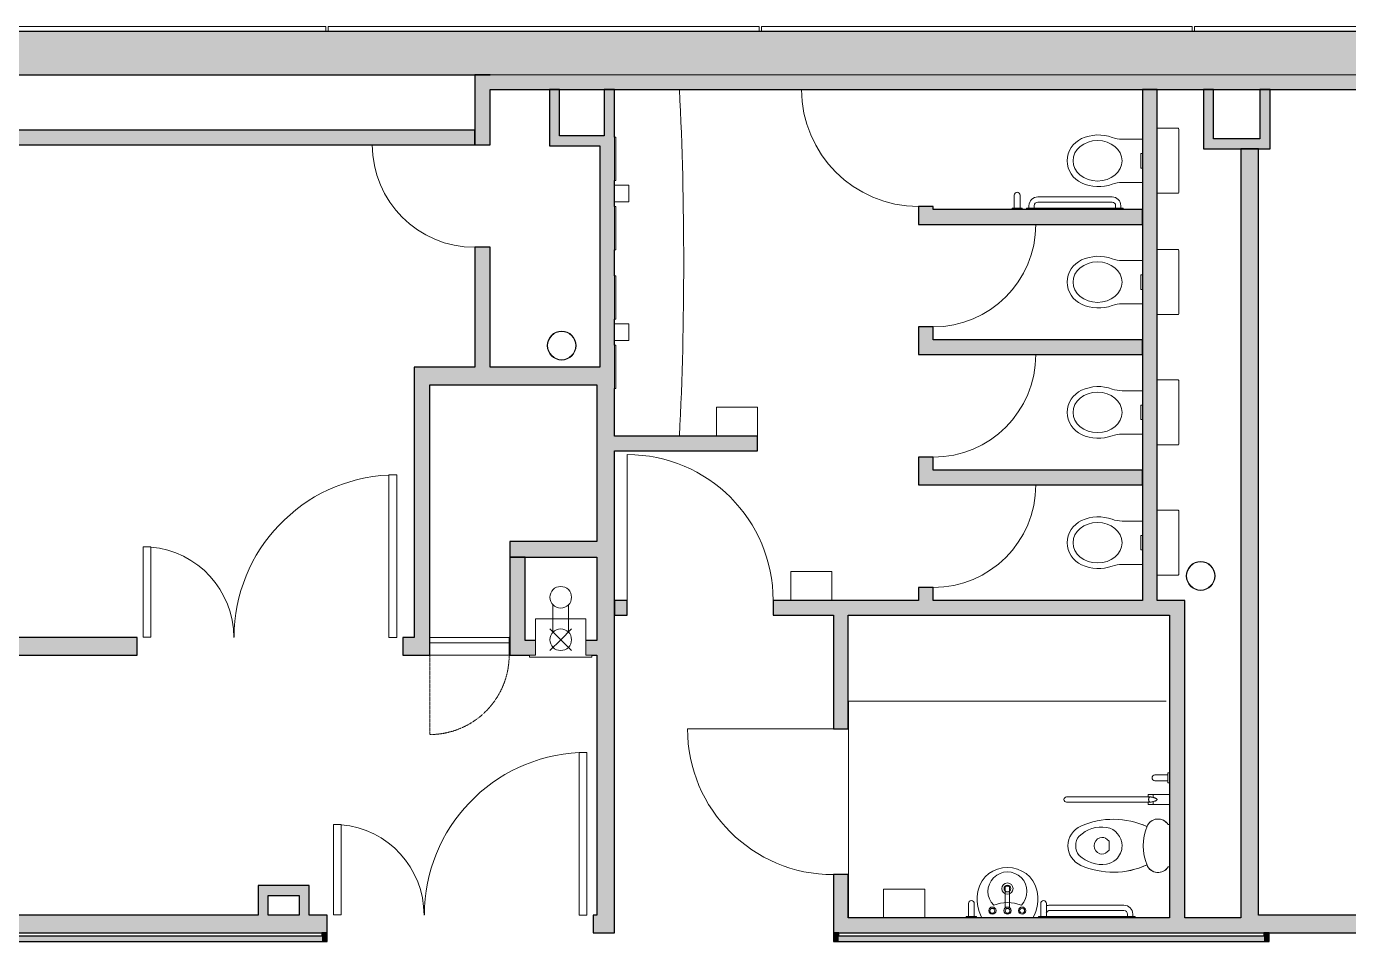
# Model space of a CAD drawing. Header units: millimetres. Extents: x 155927 to 326028, y -36033 to 97293.
# Drawn here: x 173719 to 182875, y 28346 to 34682 of the extents above; entities that cross this region are included whole.
import ezdxf

# ---------------------------------------------------------------- set-up
doc = ezdxf.new("R2010")
doc.units = ezdxf.units.MM
doc.header["$MEASUREMENT"] = 0
doc.linetypes.add('Elevation Swings', pattern=[3, 2, -1])
for name, color, linetype, lineweight in [('A-DETL-GENF', 7, 'CONTINUOUS', 9), ('A-DOOR', 4, 'CONTINUOUS', 9), ('A-GLAZ-CURT', 7, 'CONTINUOUS', 9), ('A-WALL', 7, 'CONTINUOUS', 9), ('A-WALL-PATT', 7, 'CONTINUOUS', 9), ('E-ELEC-FIXT', 8, 'CONTINUOUS', 9), ('I-FURN', 8, 'CONTINUOUS', 9), ('I-WALL', 7, 'CONTINUOUS', 9), ('P-SANR-FIXT', 7, 'CONTINUOUS', 9)]:
    doc.layers.add(name, color=color, linetype=linetype, lineweight=lineweight)

msp = doc.modelspace()

# ---------------------------------------------------------------- hatches: boundary and pattern name
at = {"layer": 'A-WALL-PATT'}
h = msp.add_hatch(color=256, dxfattribs=at)
h.paths.add_polyline_path([(230840.8, 34347.6), (230840.8, 34647.6), (229692.8, 34647.6), (229692.8, 34347.6), (230269.8, 34347.6)], flags=0)
h.paths.add_polyline_path([(220908.8, 34347.6), (220908.8, 34647.6), (202317.8, 34647.6), (202317.8, 34347.6), (220564.5, 34347.6)], flags=0)
h.paths.add_polyline_path([(200283.7, 34347.6), (200283.7, 34647.6), (197317.8, 34647.6), (197317.8, 34437.6), (197292.8, 34437.6), (197292.8, 34347.6), (198727.6, 34347.6)], flags=0)
h.paths.add_polyline_path([(195683.8, 34347.6), (195683.8, 34437.6), (195658.8, 34437.6), (195658.8, 34647.6), (193317.8, 34647.6), (193317.8, 34347.6), (195658.8, 34347.6)], flags=0)
h.paths.add_polyline_path([(190533.8, 34347.6), (190533.8, 34647.6), (187318, 34647.6), (187318, 34347.6), (190235.5, 34347.6)], flags=0)
h.paths.add_polyline_path([(185283.8, 34347.6), (185283.8, 34647.6), (166692.8, 34647.6), (166692.8, 34347.6), (184169.7, 34347.6)], flags=0)
h.paths.add_polyline_path([(157908.8, 34347.6), (157908.8, 34647.6), (156760.8, 34647.6), (156760.8, 34347.6), (157480.1, 34347.6)], flags=0)
h = msp.add_hatch(color=256, dxfattribs=at)
h.paths.add_polyline_path([(176890.7, 32322.2), (176931.2, 32322.2), (176931.2, 33152.5), (176824.2, 33152.5), (176824.2, 32322.2)], flags=0)
h.paths.add_polyline_path([(176931.2, 33862.5), (176931.2, 34347.6), (176824.2, 34347.6), (176824.2, 33862.5), (176890.7, 33862.5)], flags=0)
h = msp.add_hatch(color=256, dxfattribs=at)
h.paths.add_polyline_path([(189324.8, 34245.6), (189324.8, 34347.6), (187318, 34347.6), (187318, 34245.6), (189022.3, 34245.6)], flags=0)
h.paths.add_polyline_path([(185283.8, 34245.6), (185283.8, 34347.6), (176931.2, 34347.6), (176931.2, 34245.6), (184169.7, 34245.6)], flags=0)
for points in [[(177411.3, 33924.4), (177411.3, 34245.6), (177341.3, 34245.6), (177341.3, 33924.4)], [(177721, 33854.4), (177791, 33854.4), (177791, 34245.6), (177721, 34245.6), (177721, 33915.4)], [(181446.8, 30707.6), (181548.8, 30707.6), (181548.8, 34245.6), (181446.8, 34245.6), (181446.8, 30882.1)], [(181940.5, 33903.2), (181940.5, 34245.6), (181870.5, 34245.6), (181870.5, 33903.2)], [(182331, 33833.2), (182331, 34245.6), (182261, 34245.6), (182261, 33833.2)], [(176824.1, 33862.5), (176824.1, 33964.5), (169113.4, 33964.5), (169113.4, 33862.5), (171290.3, 33862.5), (171257, 33933.9), (171368.4, 33933.9), (171368.4, 33862.5), (174464.4, 33862.5)], [(177689, 33854.4), (177721, 33854.4), (177721, 33924.4), (177341.3, 33924.4), (177341.3, 33854.4)], [(182261, 33833.2), (182261, 33903.2), (181870.5, 33903.2), (181870.5, 33833.2)], [(177689, 32322.2), (177791, 32322.2), (177791, 33854.4), (177689, 33854.4), (177689, 32444.2)], [(182250.8, 28407.6), (182250.8, 33833.2), (182128.8, 33833.2), (182128.8, 28407.6)], [(181446.8, 33311.6), (181446.8, 33413.6), (179998.8, 33413.6), (179998.8, 33311.6), (181440.1, 33311.6)], [(179998.8, 32409.6), (181446.8, 32409.6), (181446.8, 32511.6), (179998.8, 32511.6), (179998.8, 32444.2)], [(176405, 30329.6), (176512, 30329.6), (176512, 32322.2), (176405, 32322.2), (176405, 30451.6)], [(176890.7, 32200.2), (177791, 32200.2), (177791, 32322.2), (176512, 32322.2), (176512, 32200.2)], [(177669, 28407.6), (177791, 28407.6), (177791, 32200.2), (177669, 32200.2), (177669, 28529.6)], [(177791, 31743.4), (178782.1, 31743.4), (178782.1, 31845.4), (177791, 31845.4)], [(181446.8, 31507.6), (181446.8, 31609.6), (179998.8, 31609.6), (179998.8, 31507.6), (181440.1, 31507.6)], [(177669, 31008.3), (177669, 31115.3), (177067, 31115.3), (177067, 31008.3)], [(177174, 30430.6), (177174, 31008.3), (177067, 31008.3), (177067, 30430.6)], [(181634.1, 28509.6), (181741.1, 28509.6), (181741.1, 30707.6), (181634.1, 30707.6), (181634.1, 28873.6)], [(177067, 30329.6), (177067, 30451.6), (177062.1, 30451.6), (177062.1, 30329.6)], [(175393.7, 28529.6), (175393.7, 28735), (175323.7, 28735), (175323.7, 28529.6)], [(175607.8, 28665), (175607.8, 28735), (175393.7, 28735), (175393.7, 28665)], [(175677.8, 28529.6), (175677.8, 28735), (175607.8, 28735), (175607.8, 28529.6)], [(179409.1, 28407.6), (182128.8, 28407.6), (182128.8, 28509.6), (179409.1, 28509.6)], [(182250.8, 28407.6), (183310.8, 28407.6), (183310.8, 28529.6), (182250.8, 28529.6)], [(175765.3, 28346.4), (175765.3, 28383.9), (170112.8, 28383.9), (170112.8, 28346.4), (174464.4, 28346.4)], [(175802.8, 28346.4), (175802.8, 28407.6), (175765.3, 28407.6), (175765.3, 28346.4)], [(179344.6, 28346.4), (179344.6, 28407.6), (179307.1, 28407.6), (179307.1, 28346.4), (179317, 28346.4)], [(182288.3, 28346.4), (182288.3, 28383.9), (179344.6, 28383.9), (179344.6, 28346.4), (181743.4, 28346.4)], [(182325.8, 28346.4), (182325.8, 28407.6), (182288.3, 28407.6), (182288.3, 28346.4)]]:
    msp.add_hatch(color=256, dxfattribs=at).paths.add_polyline_path(points, flags=0)
h = msp.add_hatch(color=256, dxfattribs=at)
h.paths.add_polyline_path([(179998.8, 30707.6), (179998.8, 30797.6), (179896.8, 30797.6), (179896.8, 30707.6)], flags=0)
h.paths.add_polyline_path([(179896.8, 31507.6), (179998.8, 31507.6), (179998.8, 31699.6), (179896.8, 31699.6)], flags=0)
h.paths.add_polyline_path([(179998.8, 32409.6), (179998.8, 32601.6), (179896.8, 32601.6), (179896.8, 32409.6)], flags=0)
h.paths.add_polyline_path([(179998.8, 33311.6), (179998.8, 33435.6), (179896.8, 33435.6), (179896.8, 33311.6)], flags=0)
h = msp.add_hatch(color=256, dxfattribs=at)
h.paths.add_polyline_path([(179317, 30605.6), (181634.1, 30605.6), (181634.1, 30707.6), (178890, 30707.6), (178890, 30605.6), (179307.1, 30605.6)], flags=0)
h.paths.add_polyline_path([(177791.1, 30605.6), (177880, 30605.6), (177880, 30707.6), (177791.1, 30707.6), (177791.1, 30658.9)], flags=0)
h = msp.add_hatch(color=256, dxfattribs=at)
h.paths.add_polyline_path([(179307.1, 28407.6), (179409.1, 28407.6), (179409.1, 28809.6), (179307.1, 28809.6)], flags=0)
h.paths.add_polyline_path([(179307.1, 29819.6), (179409.1, 29819.6), (179409.1, 30605.6), (179307.1, 30605.6)], flags=0)
h = msp.add_hatch(color=256, dxfattribs=at)
h.paths.add_polyline_path([(174464.4, 30329.6), (174485.1, 30329.6), (174485.1, 30451.6), (173579.5, 30451.6), (173579.5, 30329.6), (173617, 30329.6)], flags=0)
h.paths.add_polyline_path([(176325.1, 30329.6), (176405, 30329.6), (176405, 30451.6), (176325.1, 30451.6)], flags=0)
h = msp.add_hatch(color=256, dxfattribs=at)
h.paths.add_polyline_path([(177067, 30329.6), (177244, 30329.6), (177244, 30430.6), (177067, 30430.6)], flags=0)
h.paths.add_polyline_path([(177594, 30329.6), (177669, 30329.6), (177669, 30430.6), (177594, 30430.6), (177594, 30344.9)], flags=0)
h = msp.add_hatch(color=256, dxfattribs=at)
h.paths.add_polyline_path([(173579.5, 28407.6), (175802.8, 28407.6), (175802.8, 28529.6), (173579.5, 28529.6)], flags=0)
h.paths.add_polyline_path([(177669, 28407.6), (177669, 28529.6), (177642.8, 28529.6), (177642.8, 28407.6)], flags=0)

# ---------------------------------------------------------------- linework, layer by layer
at = {"layer": 'A-DETL-GENF'}
for p, q in [((181446.8, 33901.6), (181306.8, 33901.6)), ((181446.8, 33601.7), (181306.8, 33601.7)), ((181446.8, 33061.6), (181306.8, 33061.6)), ((181446.8, 32761.7), (181306.8, 32761.7)), ((181446.8, 32159.6), (181306.8, 32159.6)), ((181446.8, 31859.7), (181306.8, 31859.7)), ((181446.8, 31257.6), (181306.8, 31257.6)), ((181446.8, 30957.7), (181306.8, 30957.7)), ((177364, 30487.1), (177364, 30678.6)), ((177474, 30487.1), (177474, 30678.6)), ((177419, 30579.6), (177244, 30579.6)), ((177244, 30579.6), (177244, 30329.6)), ((177594, 30579.6), (177419, 30579.6)), ((177594, 30329.6), (177594, 30579.6)), ((177419, 30436.2), (177344.7, 30510.4)), ((177419, 30436.2), (177493.2, 30510.4)), ((177419, 30436.2), (177344.7, 30361.9)), ((177419, 30436.2), (177493.2, 30361.9)), ((177244, 30329.6), (177204, 30329.6)), ((177204, 30329.6), (177204, 30314.6)), ((177204, 30314.6), (177419, 30314.6)), ((177419, 30314.6), (177634, 30314.6)), ((177634, 30329.6), (177594, 30329.6)), ((177634, 30314.6), (177634, 30329.6))]:
    msp.add_line(p, q, dxfattribs=at)
for centre in [(177419, 30729.6), (177419, 30436.2)]:
    msp.add_circle(centre, 75, dxfattribs=at)
for centre, radius, start, end in [((181096.5, 33750.6), 169.7, 114.6746, 179.66027), ((181142.7, 33650.2), 280.2, 70.07489, 114.6746), ((181306.8, 34103.1), 201.6, 250.07489, 270), ((181096.5, 33752.6), 169.7, 180.33973, 245.3254), ((181306.8, 33400.1), 201.6, 90, 109.92511), ((181142.7, 33853), 280.2, 245.3254, 289.92511), ((181096.5, 32910.6), 169.7, 114.6746, 179.66027), ((181142.7, 32810.2), 280.2, 70.07489, 114.6746), ((181306.8, 33263.1), 201.6, 250.07489, 270), ((181096.5, 32912.6), 169.7, 180.33973, 245.3254), ((181142.7, 33013), 280.2, 245.3254, 289.92511), ((181306.8, 32560.1), 201.6, 90, 109.92511), ((181096.5, 32008.6), 169.7, 114.6746, 179.66027), ((181142.7, 31908.2), 280.2, 70.07489, 114.6746), ((181306.8, 32361.1), 201.6, 250.07489, 270), ((181096.5, 32010.6), 169.7, 180.33973, 245.3254), ((181142.7, 32111), 280.2, 245.3254, 289.92511), ((181306.8, 31658.1), 201.6, 90, 109.92511), ((181096.5, 31106.6), 169.7, 114.6746, 179.66027), ((181142.7, 31006.2), 280.2, 70.07489, 114.6746), ((181306.8, 31459.1), 201.6, 250.07489, 270), ((181096.5, 31108.6), 169.7, 180.33973, 245.3254), ((181142.7, 31209), 280.2, 245.3254, 289.92511), ((181306.8, 30756.1), 201.6, 90, 109.92511)]:
    msp.add_arc(centre, radius, start, end, dxfattribs=at)
for centre in [(181136.8, 33751.6), (181136.8, 32911.6), (181136.8, 32009.6), (181136.8, 31107.6)]:
    msp.add_ellipse(centre, major_axis=(170, 0), ratio=0.823529, dxfattribs=at)
at = {"layer": 'A-DOOR'}
for p, q in [((179896.8, 34245.6), (179086.8, 34245.6)), ((176824.2, 33862.5), (176114.2, 33862.5)), ((179998.8, 33311.6), (180708.8, 33311.6)), ((179998.8, 32409.6), (180708.8, 32409.6)), ((177880, 30707.6), (177880, 31717.6)), ((176229.1, 31577.6), (176229.1, 30451.6)), ((176283.1, 31577.6), (176229.1, 31577.6)), ((176283.1, 30451.6), (176283.1, 31577.6)), ((179998.8, 31507.6), (180708.8, 31507.6)), ((174527.1, 31079.6), (174581.1, 31079.6)), ((174527.1, 30453.6), (174527.1, 31079.6)), ((174581.1, 31079.6), (174581.1, 30453.6)), ((174527.1, 30453.6), (174581.1, 30453.6)), ((176283.1, 30451.6), (176229.1, 30451.6)), ((179307.1, 29819.6), (178297.1, 29819.6)), ((177546.8, 29655.6), (177546.8, 28529.6)), ((177600.8, 29655.6), (177546.8, 29655.6)), ((177600.8, 28529.6), (177600.8, 29655.6)), ((175844.8, 29157.6), (175898.8, 29157.6)), ((175844.8, 28531.6), (175844.8, 29157.6)), ((175898.8, 29157.6), (175898.8, 28531.6)), ((175844.8, 28531.6), (175898.8, 28531.6)), ((177600.8, 28529.6), (177546.8, 28529.6))]:
    msp.add_line(p, q, dxfattribs=at)
at = {"layer": 'A-DOOR', "lineweight": 20}
for p, q in [((176512.1, 30329.6), (176512.1, 30414.6)), ((176512.1, 30414.6), (177062.1, 30414.6)), ((177062.1, 30414.6), (177062.1, 30329.6)), ((177062.1, 30329.6), (176512.1, 30329.6))]:
    msp.add_line(p, q, dxfattribs=at)
at = {"layer": 'A-DOOR', "linetype": 'Elevation Swings'}
msp.add_line((176512.1, 30329.6), (176512.1, 29779.6), dxfattribs=at)
at = {"layer": 'A-DOOR'}
for centre, radius, start, end in [((179896.8, 34245.6), 810, 180, 270), ((176824.2, 33862.5), 710, 180, 270), ((179998.8, 33311.6), 710, 270, 0), ((179998.8, 32409.6), 710, 270, 0), ((177880, 30707.6), 1010, 0, 90), ((176283.1, 30451.6), 1126, 92.74881, 179.89823), ((179998.8, 31507.6), 710, 270, 0), ((174527.1, 30451.6), 628, 0, 85.0672), ((179307.1, 29819.6), 1010, 180, 270), ((177600.8, 28529.6), 1126, 92.74881, 179.89823), ((175844.8, 28529.6), 628, 0, 85.0672)]:
    msp.add_arc(centre, radius, start, end, dxfattribs=at)
at = {"layer": 'A-DOOR', "linetype": 'Elevation Swings'}
msp.add_arc((176512.1, 30329.6), 550, 270, 0, dxfattribs=at)
at = {"layer": 'A-GLAZ-CURT', "lineweight": 20}
for p, q in [((175792.8, 34681.6), (172808.8, 34681.6)), ((172808.8, 34647.6), (175792.8, 34647.6)), ((175792.8, 34647.6), (175792.8, 34681.6)), ((178792.8, 34681.6), (175808.8, 34681.6)), ((175808.8, 34681.6), (175808.8, 34647.6)), ((175808.8, 34647.6), (178792.8, 34647.6)), ((178792.8, 34647.6), (178792.8, 34681.6)), ((181792.8, 34681.6), (178808.8, 34681.6)), ((178808.8, 34681.6), (178808.8, 34647.6)), ((178808.8, 34647.6), (181792.8, 34647.6)), ((181792.8, 34647.6), (181792.8, 34681.6)), ((184792.8, 34681.6), (181808.8, 34681.6)), ((181808.8, 34681.6), (181808.8, 34647.6)), ((181808.8, 34647.6), (184792.8, 34647.6))]:
    msp.add_line(p, q, dxfattribs=at)
at = {"layer": 'A-WALL', "lineweight": 30}
for p, q in [((185283.8, 34647.6), (166692.8, 34647.6)), ((168656.4, 34347.6), (176931.2, 34347.6)), ((174485.1, 30451.6), (173617, 30451.6)), ((174485.1, 30329.6), (174485.1, 30451.6)), ((176405, 30451.6), (176325.1, 30451.6)), ((176325.1, 30451.6), (176325.1, 30329.6)), ((173617, 30329.6), (174485.1, 30329.6)), ((176325.1, 30329.6), (176405, 30329.6))]:
    msp.add_line(p, q, dxfattribs=at)
at = {"layer": 'A-WALL'}
msp.add_line((176931.2, 34347.6), (185283.8, 34347.6), dxfattribs=at)
at = {"layer": 'E-ELEC-FIXT'}
for p, q in [((178782.1, 32045.4), (178497.1, 32045.4)), ((178497.1, 32045.4), (178497.1, 31845.4)), ((178782.1, 31845.4), (178782.1, 32045.4)), ((179296.8, 30907.6), (179011.8, 30907.6)), ((179011.8, 30907.6), (179011.8, 30707.6)), ((179296.8, 30707.6), (179296.8, 30907.6)), ((179940.1, 28709.6), (179655.1, 28709.6)), ((179655.1, 28709.6), (179655.1, 28509.6)), ((179940.1, 28509.6), (179940.1, 28709.6))]:
    msp.add_line(p, q, dxfattribs=at)
at = {"layer": 'I-FURN'}
for p, q in [((177791, 33915.4), (177791, 33615.4)), ((177801, 33915.4), (177791, 33915.4)), ((177801, 33615.4), (177801, 33915.4)), ((177791, 33615.4), (177801, 33615.4)), ((177891, 33582.9), (177791, 33582.9)), ((177891, 33467.9), (177891, 33582.9)), ((177791, 33467.9), (177891, 33467.9)), ((177791, 33435.4), (177791, 33135.4)), ((177801, 33435.4), (177791, 33435.4)), ((177801, 33135.4), (177801, 33435.4)), ((177791, 33135.4), (177801, 33135.4)), ((177791, 32955.4), (177791, 32655.4)), ((177801, 32955.4), (177791, 32955.4)), ((177801, 32655.4), (177801, 32955.4)), ((177791, 32655.4), (177801, 32655.4)), ((177891, 32622.9), (177791, 32622.9)), ((177891, 32507.9), (177891, 32622.9)), ((177791, 32507.9), (177891, 32507.9)), ((177791, 32475.4), (177791, 32175.4)), ((177801, 32475.4), (177791, 32475.4)), ((177801, 32175.4), (177801, 32475.4)), ((177791, 32175.4), (177801, 32175.4))]:
    msp.add_line(p, q, dxfattribs=at)
at = {"layer": 'I-WALL', "lineweight": 30}
for p, q in [((176931.2, 34347.6), (176824.2, 34347.6)), ((176824.2, 34347.6), (176824.2, 33862.5)), ((176931.2, 33862.5), (176931.2, 34245.6)), ((176931.2, 34245.6), (185283.8, 34245.6)), ((177341.3, 34245.6), (177341.3, 33924.4)), ((177411.3, 34245.6), (177341.3, 34245.6)), ((177411.3, 33924.4), (177411.3, 34245.6)), ((177721, 34245.6), (177721, 33924.4)), ((177791, 34245.6), (177721, 34245.6)), ((177791, 33915.4), (177791, 34245.6)), ((181446.8, 34245.6), (181446.8, 30707.6)), ((181548.8, 34245.6), (181446.8, 34245.6)), ((181548.8, 30707.6), (181548.8, 34245.6)), ((181940.5, 34245.6), (181870.5, 34245.6)), ((181870.5, 34245.6), (181870.5, 33903.2)), ((181940.5, 33903.2), (181940.5, 34245.6)), ((182261, 34245.6), (182261, 33903.2)), ((182331, 34245.6), (182261, 34245.6)), ((182331, 33833.2), (182331, 34245.6)), ((176824.1, 33964.5), (169113.4, 33964.5)), ((176824.1, 33862.5), (176824.1, 33964.5)), ((177341.3, 33924.4), (177341.3, 33854.4)), ((177721, 33924.4), (177411.3, 33924.4)), ((181870.5, 33903.2), (181870.5, 33833.2)), ((182261, 33903.2), (181940.5, 33903.2)), ((171368.4, 33862.5), (176824.1, 33862.5)), ((176824.2, 33862.5), (176931.2, 33862.5)), ((177341.3, 33854.4), (177689, 33854.4)), ((177689, 33854.4), (177689, 32322.2)), ((181870.5, 33833.2), (182261, 33833.2)), ((182128.8, 33833.2), (182128.8, 28509.6)), ((182250.8, 33833.2), (182128.8, 33833.2)), ((182250.8, 28529.6), (182250.8, 33833.2)), ((182261, 33833.2), (182331, 33833.2)), ((177791, 33435.4), (177791, 33615.4)), ((179896.8, 33435.6), (179896.8, 33311.6)), ((179998.8, 33435.6), (179896.8, 33435.6)), ((179998.8, 33413.6), (179998.8, 33435.6)), ((181446.8, 33413.6), (179998.8, 33413.6)), ((181446.8, 33311.6), (181446.8, 33413.6)), ((179896.8, 33311.6), (179998.8, 33311.6)), ((179998.8, 33311.6), (181446.8, 33311.6)), ((176931.2, 33152.5), (176824.2, 33152.5)), ((176824.2, 33152.5), (176824.2, 32322.2)), ((176931.2, 32322.2), (176931.2, 33152.5)), ((177791, 32955.4), (177791, 33135.4)), ((177791, 32475.4), (177791, 32655.4)), ((179896.8, 32601.6), (179896.8, 32409.6)), ((179998.8, 32601.6), (179896.8, 32601.6)), ((179998.8, 32511.6), (179998.8, 32601.6)), ((181446.8, 32511.6), (179998.8, 32511.6)), ((181446.8, 32409.6), (181446.8, 32511.6)), ((176512, 32322.2), (176405, 32322.2)), ((176405, 32322.2), (176405, 30451.6)), ((176824.2, 32322.2), (176512, 32322.2)), ((177689, 32322.2), (176931.2, 32322.2)), ((179896.8, 32409.6), (179998.8, 32409.6)), ((179998.8, 32409.6), (181446.8, 32409.6)), ((176512, 30329.6), (176512, 32200.2)), ((176512, 32200.2), (177669, 32200.2)), ((177669, 32200.2), (177669, 31115.3)), ((177791, 31845.4), (177791, 32175.4)), ((178782.1, 31845.4), (177791, 31845.4)), ((178782.1, 31743.4), (178782.1, 31845.4)), ((177791, 28407.6), (177791, 31743.4)), ((177791, 31743.4), (178782.1, 31743.4)), ((179896.8, 31699.6), (179896.8, 31507.6)), ((179998.8, 31699.6), (179896.8, 31699.6)), ((179998.8, 31609.6), (179998.8, 31699.6)), ((181446.8, 31609.6), (179998.8, 31609.6)), ((181446.8, 31507.6), (181446.8, 31609.6)), ((179896.8, 31507.6), (179998.8, 31507.6)), ((179998.8, 31507.6), (181446.8, 31507.6)), ((177669, 31115.3), (177067, 31115.3)), ((177067, 31115.3), (177067, 31008.3)), ((177174, 31008.3), (177067, 31008.3)), ((177067, 31008.3), (177067, 30430.6)), ((177067, 31008.3), (177669, 31008.3)), ((177174, 30430.6), (177174, 31008.3)), ((177669, 31008.3), (177669, 30430.6)), ((179896.8, 30797.6), (179896.8, 30707.6)), ((179998.8, 30797.6), (179896.8, 30797.6)), ((179998.8, 30707.6), (179998.8, 30797.6)), ((177880, 30707.6), (177791.1, 30707.6)), ((177791.1, 30707.6), (177791.1, 30605.6)), ((177880, 30605.6), (177880, 30707.6)), ((179896.8, 30707.6), (178890, 30707.6)), ((178890, 30707.6), (178890, 30605.6)), ((181446.8, 30707.6), (179998.8, 30707.6)), ((181634.1, 30707.6), (181548.8, 30707.6)), ((181741.1, 30707.6), (181634.1, 30707.6)), ((181741.1, 28509.6), (181741.1, 30707.6)), ((177791.1, 30605.6), (177880, 30605.6)), ((178890, 30605.6), (179307.1, 30605.6)), ((179307.1, 30605.6), (179307.1, 29819.6)), ((179409.1, 30605.6), (181634.1, 30605.6)), ((179409.1, 29819.6), (179409.1, 30605.6)), ((181634.1, 30605.6), (181634.1, 28509.6)), ((177067, 30451.6), (177062.1, 30451.6)), ((177062.1, 30451.6), (177062.1, 30414.6)), ((177067, 30329.6), (177067, 30451.6)), ((177067, 30430.6), (177067, 30329.6)), ((177244, 30430.6), (177174, 30430.6)), ((177669, 30430.6), (177594, 30430.6)), ((176405, 30329.6), (176512, 30329.6)), ((177062.1, 30329.6), (177067, 30329.6)), ((177067, 30329.6), (177204, 30329.6)), ((177634, 30329.6), (177669, 30329.6)), ((177669, 30329.6), (177669, 28529.6)), ((179307.1, 29819.6), (179409.1, 29819.6)), ((179307.1, 28809.6), (179307.1, 28407.6)), ((179409.1, 28809.6), (179307.1, 28809.6)), ((179409.1, 28509.6), (179409.1, 28809.6)), ((175323.7, 28735), (175323.7, 28529.6)), ((175393.7, 28735), (175323.7, 28735)), ((175607.8, 28735), (175393.7, 28735)), ((175393.7, 28665), (175607.8, 28665)), ((175393.7, 28529.6), (175393.7, 28665)), ((175677.8, 28735), (175607.8, 28735)), ((175607.8, 28665), (175607.8, 28529.6)), ((175677.8, 28529.6), (175677.8, 28735)), ((175323.7, 28529.6), (173579.5, 28529.6)), ((175607.8, 28529.6), (175393.7, 28529.6)), ((175802.8, 28529.6), (175677.8, 28529.6)), ((175802.8, 28407.6), (175802.8, 28529.6)), ((177669, 28529.6), (177642.8, 28529.6)), ((177642.8, 28529.6), (177642.8, 28407.6)), ((181634.1, 28509.6), (179409.1, 28509.6)), ((182128.8, 28509.6), (181741.1, 28509.6)), ((183310.8, 28529.6), (182250.8, 28529.6)), ((175765.3, 28383.9), (170112.8, 28383.9)), ((173579.5, 28407.6), (175802.8, 28407.6)), ((175765.3, 28407.6), (175765.3, 28383.9)), ((175802.8, 28407.6), (175765.3, 28407.6)), ((175802.8, 28346.4), (175802.8, 28407.6)), ((177642.8, 28407.6), (177669, 28407.6)), ((177669, 28407.6), (177791, 28407.6)), ((179307.1, 28407.6), (179409.1, 28407.6)), ((179307.1, 28407.6), (179307.1, 28346.4)), ((179344.6, 28407.6), (179307.1, 28407.6)), ((179344.6, 28383.9), (179344.6, 28407.6)), ((182288.3, 28383.9), (179344.6, 28383.9)), ((179409.1, 28407.6), (182128.8, 28407.6)), ((182128.8, 28407.6), (182250.8, 28407.6)), ((182250.8, 28407.6), (183310.8, 28407.6)), ((182288.3, 28407.6), (182288.3, 28383.9)), ((182325.8, 28407.6), (182288.3, 28407.6)), ((182325.8, 28346.4), (182325.8, 28407.6)), ((170112.8, 28346.4), (175765.3, 28346.4)), ((175765.3, 28346.4), (175802.8, 28346.4)), ((179307.1, 28346.4), (179344.6, 28346.4)), ((179344.6, 28346.4), (182288.3, 28346.4)), ((182288.3, 28346.4), (182325.8, 28346.4))]:
    msp.add_line(p, q, dxfattribs=at)
at = {"layer": 'I-WALL'}
for p, q in [((185283.8, 34347.6), (176931.2, 34347.6)), ((176512, 30451.6), (177062.1, 30451.6))]:
    msp.add_line(p, q, dxfattribs=at)
at = {"layer": 'P-SANR-FIXT'}
for p, q in [((177791, 34245.4), (178241.6, 34245.4)), ((181693.8, 33976.6), (181553.8, 33976.6)), ((181698.8, 33531.6), (181698.8, 33971.6)), ((181446.8, 33901.6), (181306.8, 33901.6)), ((181436.8, 33701.6), (181436.8, 33801.6)), ((181436.8, 33801.6), (181446.8, 33801.6)), ((181446.8, 33701.6), (181436.8, 33701.6)), ((181306.8, 33601.7), (181446.8, 33601.7)), ((180559.7, 33423.6), (180559.7, 33513.6)), ((180559.7, 33513.6), (180559.7, 33423.6)), ((180599.8, 33513.6), (180599.8, 33423.6)), ((180599.8, 33513.6), (180599.8, 33423.6)), ((181553.8, 33526.6), (181693.8, 33526.6)), ((180544.8, 33423.6), (180559.7, 33423.6)), ((180544.8, 33413.6), (180544.8, 33423.6)), ((180544.8, 33413.6), (180544.8, 33423.6)), ((180544.8, 33423.6), (180614.8, 33423.6)), ((180599.8, 33423.6), (180614.8, 33423.6)), ((180614.8, 33423.6), (180614.8, 33413.6)), ((180614.8, 33423.6), (180614.8, 33413.6)), ((180644.8, 33423.6), (180661.8, 33423.6)), ((180644.8, 33413.6), (180644.8, 33423.6)), ((181314.8, 33423.6), (180644.8, 33423.6)), ((180644.8, 33423.6), (180644.8, 33413.6)), ((180644.8, 33423.6), (180714.8, 33423.6)), ((180661.8, 33423.6), (180661.8, 33440.6)), ((180661.8, 33423.6), (180661.8, 33440.6)), ((180697.8, 33440.6), (180697.8, 33423.6)), ((180697.8, 33423.6), (180697.8, 33440.6)), ((180697.8, 33423.6), (180714.8, 33423.6)), ((180714.8, 33423.6), (180714.8, 33413.6)), ((180714.8, 33423.6), (180714.8, 33413.6)), ((180722.8, 33501.6), (181236.8, 33501.6)), ((181236.8, 33501.6), (180722.8, 33501.6)), ((181236.8, 33465.6), (180722.8, 33465.6)), ((181236.8, 33465.6), (180722.8, 33465.6)), ((181244.8, 33423.6), (181261.8, 33423.6)), ((181244.8, 33413.6), (181244.8, 33423.6)), ((181244.8, 33423.6), (181244.8, 33413.6)), ((181244.8, 33423.6), (181314.8, 33423.6)), ((181261.8, 33423.6), (181261.8, 33440.6)), ((181261.8, 33423.6), (181261.8, 33440.6)), ((181297.8, 33440.6), (181297.8, 33423.6)), ((181297.8, 33423.6), (181297.8, 33440.6)), ((181297.8, 33423.6), (181314.8, 33423.6)), ((181314.8, 33423.6), (181314.8, 33413.6)), ((181314.8, 33423.6), (181314.8, 33413.6)), ((181446.8, 33061.6), (181306.8, 33061.6)), ((181693.8, 33136.6), (181553.8, 33136.6)), ((181698.8, 32691.6), (181698.8, 33131.6)), ((181436.8, 32861.6), (181436.8, 32961.6)), ((181436.8, 32961.6), (181446.8, 32961.6)), ((181446.8, 32861.6), (181436.8, 32861.6)), ((181306.8, 32761.7), (181446.8, 32761.7)), ((181553.8, 32686.6), (181693.8, 32686.6)), ((181693.8, 32234.6), (181553.8, 32234.6)), ((181698.8, 31789.6), (181698.8, 32229.6)), ((181446.8, 32159.6), (181306.8, 32159.6)), ((181436.8, 31959.6), (181436.8, 32059.6)), ((181436.8, 32059.6), (181446.8, 32059.6)), ((181446.8, 31959.6), (181436.8, 31959.6)), ((181306.8, 31859.7), (181446.8, 31859.7)), ((181553.8, 31784.6), (181693.8, 31784.6)), ((181693.8, 31332.6), (181553.8, 31332.6)), ((181698.8, 30887.6), (181698.8, 31327.6)), ((181446.8, 31257.6), (181306.8, 31257.6)), ((181436.8, 31057.6), (181436.8, 31157.6)), ((181436.8, 31157.6), (181446.8, 31157.6)), ((181446.8, 31057.6), (181436.8, 31057.6)), ((181306.8, 30957.7), (181446.8, 30957.7)), ((181553.8, 30882.6), (181693.8, 30882.6)), ((179412.6, 30009.6), (181612.6, 30009.6)), ((179412.6, 28509.6), (179412.6, 30009.6)), ((181624.1, 29499.8), (181534.1, 29499.8)), ((181534.1, 29499.8), (181624.1, 29499.8)), ((181634.1, 29514.6), (181624.1, 29514.6)), ((181624.1, 29514.6), (181624.1, 29499.8)), ((181634.1, 29514.6), (181624.1, 29514.6)), ((181624.1, 29514.6), (181624.1, 29444.6)), ((181534.1, 29459.6), (181624.1, 29459.6)), ((181534.1, 29459.6), (181624.1, 29459.6)), ((181624.1, 29459.6), (181624.1, 29444.6)), ((181624.1, 29444.6), (181634.1, 29444.6)), ((181624.1, 29444.6), (181634.1, 29444.6)), ((181487.7, 29347.6), (180921.7, 29347.6)), ((181501.7, 29347.6), (180921.7, 29347.6)), ((180921.7, 29311.6), (181487.7, 29311.6)), ((181501.7, 29311.6), (180921.7, 29311.6)), ((181634.1, 29364.7), (181487.7, 29364.7)), ((181487.7, 29364.7), (181487.7, 29347.6)), ((181487.7, 29347.6), (181487.7, 29364.7)), ((181487.7, 29364.7), (181522.6, 29364.7)), ((181487.7, 29311.6), (181487.7, 29294.5)), ((181487.7, 29294.5), (181487.7, 29311.6)), ((181522.6, 29364.7), (181522.6, 29343.4)), ((181634.1, 29364.7), (181522.6, 29364.7)), ((181522.6, 29315.8), (181522.6, 29294.5)), ((181487.7, 29294.5), (181634.1, 29294.5)), ((181522.6, 29294.5), (181487.7, 29294.5)), ((181522.6, 29294.5), (181634.1, 29294.5)), ((181634.1, 29156.5), (181625.2, 29156.5)), ((181634.1, 29156.5), (181625.2, 29156.5)), ((181203.6, 29052.7), (181215.9, 29040.4)), ((181215.9, 29040.4), (181215.9, 28978.8)), ((181215.9, 28978.8), (181203.6, 28966.5)), ((181625.2, 28862.7), (181634.1, 28862.7)), ((181625.2, 28862.7), (181634.1, 28862.7)), ((180497.6, 28724.5), (180497.6, 28580.3)), ((180527.6, 28724.5), (180527.6, 28580.3)), ((180242.6, 28609.6), (180242.6, 28519.6)), ((180242.6, 28609.6), (180242.6, 28519.6)), ((180282.8, 28519.6), (180282.8, 28609.6)), ((180282.8, 28609.6), (180282.8, 28519.6)), ((180742.6, 28609.6), (180742.6, 28519.6)), ((180742.6, 28609.6), (180742.6, 28519.6)), ((180782.8, 28519.6), (180782.8, 28609.6)), ((180782.8, 28609.6), (180782.8, 28519.6)), ((181319.6, 28597.6), (180805.6, 28597.6)), ((180805.6, 28597.6), (181319.6, 28597.6)), ((180242.6, 28519.6), (180227.6, 28519.6)), ((180227.6, 28519.6), (180227.6, 28509.6)), ((180227.6, 28519.6), (180227.6, 28509.6)), ((180297.6, 28519.6), (180227.6, 28519.6)), ((180297.6, 28519.6), (180282.8, 28519.6)), ((180297.6, 28509.6), (180297.6, 28519.6)), ((180297.6, 28509.6), (180297.6, 28519.6)), ((180742.6, 28519.6), (180727.6, 28519.6)), ((180727.6, 28519.6), (180727.6, 28509.6)), ((180727.6, 28519.6), (180727.6, 28509.6)), ((180797.6, 28519.6), (180727.6, 28519.6)), ((180797.6, 28519.6), (180782.8, 28519.6)), ((180797.6, 28509.6), (180797.6, 28519.6)), ((180797.6, 28509.6), (180797.6, 28519.6)), ((180797.6, 28519.6), (181397.6, 28519.6)), ((180805.6, 28561.6), (181319.6, 28561.6)), ((180805.6, 28561.6), (181319.6, 28561.6)), ((181344.6, 28519.6), (181327.6, 28519.6)), ((181327.6, 28519.6), (181327.6, 28509.6)), ((181327.6, 28519.6), (181327.6, 28509.6)), ((181397.6, 28519.6), (181327.6, 28519.6)), ((181344.6, 28536.6), (181344.6, 28519.6)), ((181344.6, 28519.6), (181344.6, 28536.6)), ((181380.6, 28519.6), (181380.6, 28536.6)), ((181380.6, 28519.6), (181380.6, 28536.6)), ((181397.6, 28519.6), (181380.6, 28519.6)), ((181397.6, 28509.6), (181397.6, 28519.6)), ((181397.6, 28519.6), (181397.6, 28509.6))]:
    msp.add_line(p, q, dxfattribs=at)
for centre, radius, start, end in [((153766.7, 33045.4), 24504.2, 357.19304, 2.80696), ((181553.8, 33971.6), 5, 90, 179.99999), ((181693.8, 33971.6), 5, 0, 90), ((181096.5, 33750.6), 169.7, 114.6746, 179.66027), ((181142.7, 33650.2), 280.2, 70.07489, 114.6746), ((181306.8, 34103.1), 201.6, 250.07489, 270), ((181096.5, 33752.6), 169.7, 180.33973, 245.3254), ((181306.8, 33400.1), 201.6, 90, 109.92511), ((180579.8, 33513.6), 20.1, 0, 180), ((180579.8, 33513.6), 20.1, 0, 180), ((181142.7, 33853), 280.2, 245.3254, 289.92511), ((181553.8, 33531.6), 5, 180.00001, 270), ((181693.8, 33531.6), 5, 270, 0), ((180722.8, 33440.6), 61, 90, 180), ((180722.8, 33440.6), 61, 90, 180), ((180722.8, 33440.6), 25, 90, 180), ((180722.8, 33440.6), 25, 90, 180), ((181236.8, 33440.6), 61, 0, 90), ((181236.8, 33440.6), 61, 0, 90), ((181236.8, 33440.6), 25, 0, 90), ((181236.8, 33440.6), 25, 0, 90), ((181096.5, 32910.6), 169.7, 114.6746, 179.66027), ((181142.7, 32810.2), 280.2, 70.07489, 114.6746), ((181306.8, 33263.1), 201.6, 250.07489, 270), ((181553.8, 33131.6), 5, 90, 179.99999), ((181693.8, 33131.6), 5, 0, 90), ((181096.5, 32912.6), 169.7, 180.33973, 245.3254), ((181142.7, 33013), 280.2, 245.3254, 289.92511), ((181306.8, 32560.1), 201.6, 90, 109.92511), ((181553.8, 32691.6), 5, 180.00001, 270), ((181693.8, 32691.6), 5, 270, 0), ((177425.8, 32472.2), 100, 0, 180), ((177425.8, 32472.2), 97.5, 0, 180), ((177425.8, 32472.2), 100, 180, 0), ((177425.8, 32472.2), 97.5, 180, 0), ((181553.8, 32229.6), 5, 90, 179.99999), ((181693.8, 32229.6), 5, 0, 90), ((181096.5, 32008.6), 169.7, 114.6746, 179.66027), ((181142.7, 31908.2), 280.2, 70.07489, 114.6746), ((181306.8, 32361.1), 201.6, 250.07489, 270), ((181096.5, 32010.6), 169.7, 180.33973, 245.3254), ((181142.7, 32111), 280.2, 245.3254, 289.92511), ((181306.8, 31658.1), 201.6, 90, 109.92511), ((181553.8, 31789.6), 5, 180.00001, 270), ((181693.8, 31789.6), 5, 270, 0), ((181553.8, 31327.6), 5, 90, 180), ((181693.8, 31327.6), 5, 0, 90), ((181096.5, 31106.6), 169.7, 114.6746, 179.66027), ((181142.7, 31006.2), 280.2, 70.07489, 114.6746), ((181306.8, 31459.1), 201.6, 250.07489, 270), ((181096.5, 31108.6), 169.7, 180.33973, 245.3254), ((181142.7, 31209), 280.2, 245.3254, 289.92511), ((181306.8, 30756.1), 201.6, 90, 109.92511), ((181850.7, 30877.6), 100, 0, 180), ((181850.7, 30877.6), 97.5, 0, 180), ((181553.8, 30887.6), 5, 180.00001, 270), ((181693.8, 30887.6), 5, 270, 0), ((181850.7, 30877.6), 100, 180, 0), ((181850.7, 30877.6), 97.5, 180, 0), ((181534.1, 29479.7), 20.1, 90, 270), ((181534.1, 29479.7), 20.1, 90, 270), ((180921.7, 29329.6), 18, 90, 270), ((180921.7, 29329.6), 18, 90, 270), ((181081.2, 29008.2), 150, 113.79689, 179.46886), ((181081.2, 29008.2), 150, 113.79689, 179.46886), ((181163.8, 28919.1), 219.9, 80.90608, 134.39736), ((181246, 28634.6), 558.4, 65.39027, 113.79689), ((181246, 28634.6), 558.4, 65.35449, 113.79689), ((181178.2, 29009.6), 128.2, 359.99847, 80.90608), ((181796.2, 29009.6), 344.3, 156.87823, 203.12177), ((181555.4, 29112.4), 82.5, 32.27446, 158.81924), ((181555.4, 29112.4), 82.5, 32.27446, 156.87823), ((181067, 29017.9), 81.6, 134.39736, 185.83548), ((181170.6, 29009.6), 58.1, 107.18646, 252.81705), ((181168.2, 29017.4), 50, 45, 107.18646), ((181081.2, 29011), 150, 180.53114, 246.20311), ((181081.2, 29011), 150, 180.53114, 246.20311), ((181067, 29001.3), 81.6, 174.16452, 225.60264), ((181163.8, 29100.1), 219.9, 225.60264, 279.09392), ((181168.2, 29001.9), 50, 252.81705, 315), ((181178.2, 29009.6), 128.2, 312.44528, 0.00153), ((180506.8, 28654.7), 203.5, 88.34422, 166.36495), ((180506.8, 28654.7), 203.5, 88.34422, 166.36495), ((180518.5, 28654.7), 203.5, 13.63505, 91.65578), ((180518.5, 28654.7), 203.5, 13.63505, 91.65578), ((181246, 29384.7), 558.4, 246.20311, 294.64551), ((181246, 29384.7), 558.4, 246.20311, 294.60973), ((181178.2, 29009.6), 128.2, 279.09392, 312.44528), ((181555.4, 28906.8), 82.5, 201.18076, 327.72554), ((181555.4, 28906.8), 82.5, 203.12177, 327.72554), ((180512.6, 28693.2), 135, 315.46291, 225.05561), ((180512.6, 28713.2), 38.6, 0, 180), ((180566, 28640.4), 264.4, 166.36495, 209.63505), ((180566, 28640.4), 264.4, 166.36495, 209.63505), ((180512.6, 28713.2), 38.6, 180, 0), ((180512.6, 28713.2), 23.5, 0, 180), ((180512.6, 28713.2), 23.5, 180, 0), ((180459.3, 28640.4), 264.4, 330.36495, 13.63505), ((180459.3, 28640.4), 264.4, 330.36495, 13.63505), ((180262.7, 28609.6), 20.1, 0, 180), ((180262.7, 28609.6), 20.1, 0, 180), ((180408.3, 28560.3), 25, 0, 180), ((180408.3, 28559.3), 17, 0, 180), ((180514.2, 28349.3), 266.6, 69.19864, 111.31988), ((180512.6, 28560.3), 25, 0, 180), ((180513.4, 28558.9), 16.8, 90, 270), ((180513.4, 28558.9), 16.8, 270, 90), ((180613.9, 28560.3), 25, 0, 180), ((180613.9, 28560.3), 17, 0, 180), ((180762.7, 28609.6), 20.1, 0, 180), ((180762.7, 28609.6), 20.1, 0, 180), ((180805.6, 28536.6), 61, 90, 112.48187), ((180805.6, 28536.6), 61, 90, 112.20696), ((181319.6, 28536.6), 61, 0, 90), ((181319.6, 28536.6), 61, 0, 90), ((180408.3, 28560.3), 25, 180, 0), ((180408.3, 28559.3), 17, 180, 0), ((180512.6, 28560.3), 25, 180, 0), ((180613.9, 28560.3), 25, 180, 0), ((180613.9, 28560.3), 17, 180, 0), ((180805.6, 28536.6), 25, 90, 166.82737), ((180805.6, 28536.6), 25, 90, 157.24282), ((181319.6, 28536.6), 25, 0, 90), ((181319.6, 28536.6), 25, 0, 90)]:
    msp.add_arc(centre, radius, start, end, dxfattribs=at)
msp.add_ellipse((180512.6, 28724.5), major_axis=(15, 0), ratio=0.428525, start_param=0, end_param=3.141593, dxfattribs=at)
for points, knots in [([(181501.7, 29347.6), (181500, 29347.6), (181497, 29347.2), (181494, 29345), (181492.3, 29342.2), (181491.3, 29339.5), (181490.7, 29336.5), (181490.3, 29332.8), (181490.2, 29328.7), (181490.4, 29324.4), (181491, 29321.1), (181491.7, 29318.7), (181492.5, 29316.6), (181493.9, 29314.4), (181496.8, 29312.1), (181499.6, 29311.6), (181501.7, 29311.6)], [0, 0, 0, 0, 0.111111, 0.222222, 0.277778, 0.333333, 0.388889, 0.444444, 0.513889, 0.583333, 0.652778, 0.6875, 0.722222, 0.791667, 0.861111, 1, 1, 1, 1]), ([(181522.6, 29343.4), (181525, 29342.9), (181529.7, 29341.8), (181535.8, 29339.9), (181540.7, 29337.8), (181544.5, 29335.6), (181547.1, 29333.2), (181548.4, 29330.8), (181548.4, 29328.4), (181547.1, 29326), (181544.5, 29323.7), (181540.7, 29321.4), (181534.1, 29318.7), (181527.5, 29316.9), (181522.6, 29315.8)], [0, 0, 0, 0, 0.076923, 0.153846, 0.230769, 0.307692, 0.384615, 0.461538, 0.538462, 0.615385, 0.692308, 0.769231, 0.846154, 1, 1, 1, 1])]:
    msp.add_open_spline(points, degree=3, knots=knots, dxfattribs=at)
for points in [[(181522.6, 29343.4), (181520, 29344), (181515, 29345.2), (181507.9, 29347), (181503.7, 29347.6), (181501.7, 29347.6)], [(181501.7, 29311.6), (181503.7, 29311.6), (181507.9, 29312.2), (181515, 29314), (181520, 29315.3), (181522.6, 29315.8)]]:
    msp.add_open_spline(points, degree=3, dxfattribs=at)

doc.saveas('drawing.dxf')
